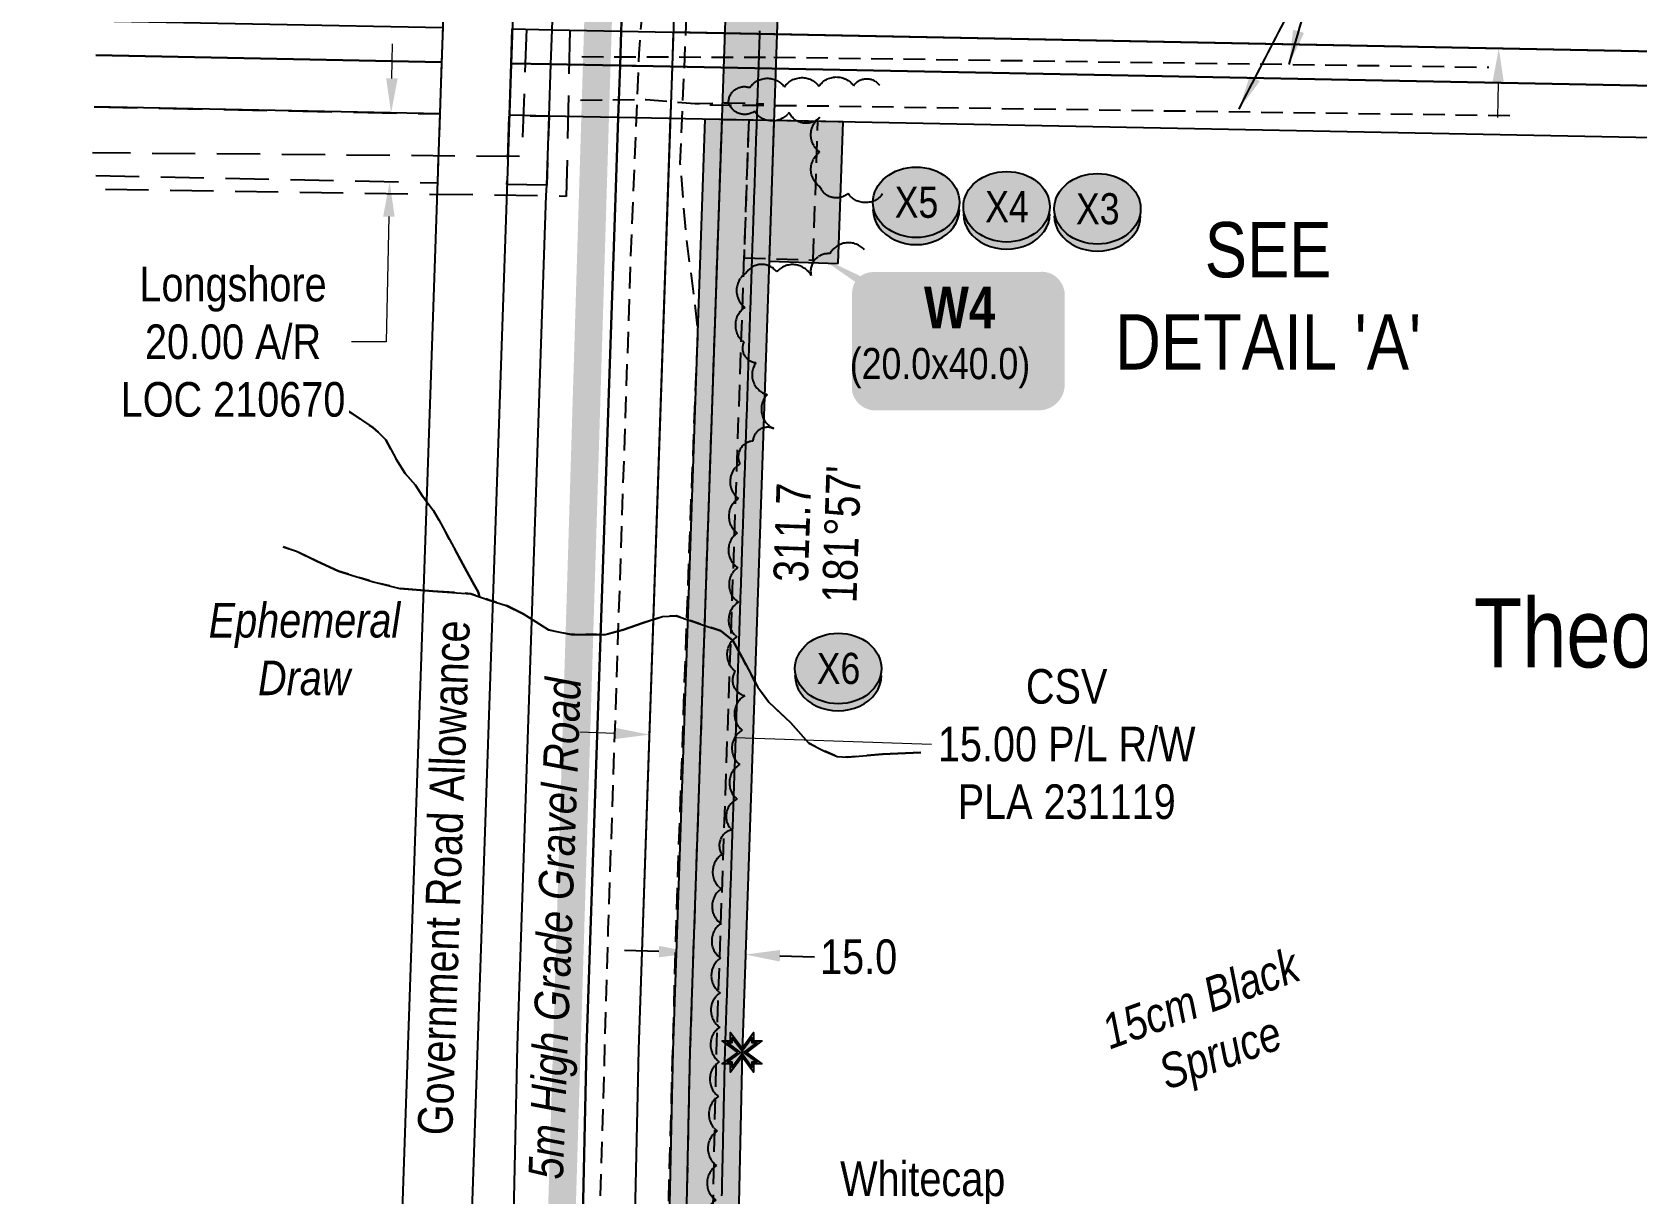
# Model space of a CAD drawing. Extents: x 347027 to 353466, y 6157949 to 6165050.
# Drawn here: x 348869.1 to 349333.1, y 6163566.6 to 6163902.6 of the extents above; entities that cross this region are included whole.
import ezdxf
from ezdxf.enums import TextEntityAlignment as Align

# ---------------------------------------------------------------- set-up
doc = ezdxf.new("R2010")
doc.units = 0
doc.header["$LTSCALE"] = 5
doc.header["$PDSIZE"] = 20
for name, pattern in [('0', [1, 1, 0]), ('foc-ACCESSROAD', [3.75, 2.5, -1.25]), ('foc-FLOWLINE', [3.75, 2.5, -1.25]), ('foc-TOPO-ephemeral', [6.25, 3.125, -0.625, 0.625, -0.625, 0.625, -0.625]), ('HIDDEN2', [1.875, 1.25, -0.625]), ('UG_PIPE', [1.875, 1.25, -0.625])]:
    doc.linetypes.add(name, pattern=pattern)
doc.layers.get('Defpoints').update_dxf_attribs({"color": 9})
for name, color, linetype in [('AS-PIPE-UG', 44, 'UG_PIPE'), ('AS-PIPE-UG-T', 44, 'Continuous'), ('AS-ROADS', 254, 'Continuous'), ('C-RW', 13, 'Continuous'), ('C-SYMBOL', 7, 'Continuous'), ('DETAIL-T', 7, 'Continuous'), ('F-AR', 190, 'foc-ACCESSROAD'), ('F-EZE', 190, 'foc-FLOWLINE'), ('F-RW', 190, 'Continuous'), ('L-BD', 7, 'Continuous'), ('L-MON', 1, 'Continuous'), ('L-ROAD-T', 7, 'Continuous'), ('L-SEC', 7, 'Continuous'), ('P-CROSSINGS', 250, 'Continuous'), ('P-PROPOSED', 10, 'Continuous'), ('P-PROPOSED-H', 21, 'Continuous'), ('P-TEMP-BLOCKS', 250, 'Continuous'), ('P-TEMP-H', 41, 'Continuous'), ('P-TEMP_WORKSPACE', 46, 'Continuous'), ('P-TXT', 4, 'Continuous'), ('P-WORKAREA', 113, 'Continuous'), ('P-WORKAREA-H', 111, 'Continuous'), ('T-BUSH', 110, '0'), ('T-BUSH-T', 110, 'Continuous'), ('T-DRAW', 143, 'foc-TOPO-ephemeral'), ('T-EXISTING TFA', 220, 'HIDDEN2'), ('T-WATER-T', 170, 'Continuous')]:
    doc.layers.add(name, color=color, linetype=linetype)
for name, color, linetype, lineweight in [('C-RW-T', 13, 'Continuous', 9), ('F-RW-T', 190, 'Continuous', 9), ('T-TEXT', 48, 'Continuous', 18)]:
    doc.layers.add(name, color=color, linetype=linetype, lineweight=lineweight)
doc.styles.add('100L', font='ARIALN.TTF', dxfattribs={"height": 11})
doc.styles.add('175L', font='ARIALN.TTF', dxfattribs={"height": 20})
doc.styles.add('80', font='ARIALN.TTF', dxfattribs={"height": 10})
doc.styles.add('80CG', font='ARIALN.TTF', dxfattribs={"height": 10})
doc.styles.add('80L', font='ARIALN.TTF', dxfattribs={"height": 10})
doc.styles.add('BOLD', font='ARIALNB.TTF')
doc.styles.add('Crossing', font='ARIALN.TTF', dxfattribs={"height": 10})
doc.styles.add('foc-LtypeFont', font='ARIALN.TTF', dxfattribs={"height": 7.35})
doc.linetypes.add('foc-TOPO-flowdirection-NOLINE', pattern='A,0,[">",foc-LtypeFont,S=0.3,R=0,X=0,Y=-0.945],-20,[">",foc-LtypeFont,S=0.3,R=0,X=0,Y=-0.945],0', length=20)
doc.dimstyles.new('Compass 5 000', dxfattribs={"dimscale": 5, "dimtxt": 9, "dimasz": 2, "dimexe": 0.2, "dimexo": 0.0625, "dimgap": 0.5, "dimtad": 0, "dimtih": 1, "dimtoh": 1, "dimzin": 0, "dimdsep": 46, "dimtxsty": '80CG', "dimcen": 0.1, "dimse1": 1, "dimse2": 1, "dimclrd": 256, "dimclrt": 256, "dimaunit": 1, "dimadec": 4, "dimazin": 0, "dimtfac": 0.06, "dimtofl": 0, "dimtmove": 0, "dimatfit": 1, "dimfxl": 0.2, "dimtolj": 1, "dimtzin": 0, "dimlwd": -1, "dimarcsym": 0})

# ---------------------------------------------------------------- blocks, each defined once
blk = doc.blocks.new('*D128')
at = {"layer": 'C-RW-T', "transparency": 16777216}
for p, q in [((349037.5, 6163699.78), (349027.5, 6163700.12)), ((349072.47, 6163698.58), (349129.12, 6163696.64))]:
    blk.add_line(p, q, dxfattribs=at)
for points in [[(349037.55, 6163701.44), (349037.44, 6163698.11), (349047.49, 6163699.43)], [(349072.53, 6163700.25), (349072.41, 6163696.92), (349062.48, 6163698.92)]]:
    blk.add_solid(points, dxfattribs=at)
at = {"layer": 'Defpoints', "color": 0, "transparency": 16777216}
for p in [(349062.48, 6163698.92), (349046.88, 6163681.61), (349061.87, 6163681.1)]:
    blk.add_point(p, dxfattribs=at)
at = {"layer": 'C-RW-T', "transparency": 16777216, "insert": (349168.21, 6163696.64), "char_height": 10, "attachment_point": 5, "style": '80CG'}
blk.add_mtext('\\A1;CSV\\P15.00 P/L R/W\\PPLA 231119', dxfattribs=at)
blk = doc.blocks.new('*D104')
at = {"layer": 'Defpoints', "color": 0, "transparency": 16777216}
for p in [(348978.16, 6163879.1), (348972.47, 6163859.23), (348977.73, 6163859.11)]:
    blk.add_point(p, dxfattribs=at)
at = {"layer": 'F-RW-T', "transparency": 16777216}
for p, q in [((348973.12, 6163889.21), (348973.33, 6163899.21)), ((348972.26, 6163849.23), (348971.48, 6163812.98)), ((348971.48, 6163812.98), (348961.48, 6163812.98))]:
    blk.add_line(p, q, dxfattribs=at)
for points in [[(348971.45, 6163889.25), (348974.78, 6163889.18), (348972.9, 6163879.22)], [(348970.59, 6163849.26), (348973.92, 6163849.19), (348972.47, 6163859.23)]]:
    blk.add_solid(points, dxfattribs=at)
at = {"layer": 'F-RW-T', "transparency": 16777216, "insert": (348927.19, 6163812.98), "char_height": 10, "attachment_point": 5, "style": '80CG', "bg_fill": 3, "box_fill_scale": 1.1, "bg_fill_color": 256, "bg_fill_true_color": 13158600, "bg_fill_transparency": 0}
blk.add_mtext('\\A1;Longshore\\P20.00 A/R\\PLOC 210670', dxfattribs=at)
blk = doc.blocks.new('*D106')
at = {"layer": 'Defpoints', "color": 0, "transparency": 16777216}
for p in [(349008.8, 6163581.94), (349028.79, 6163581.5), (349028.22, 6163555.65)]:
    blk.add_point(p, dxfattribs=at)
at = {"layer": 'F-RW-T', "transparency": 16777216}
for p, q in [((348998.24, 6163556.31), (348988.24, 6163556.53)), ((349038.22, 6163555.44), (349092.25, 6163554.25))]:
    blk.add_line(p, q, dxfattribs=at)
for points in [[(348998.27, 6163557.98), (348998.2, 6163554.64), (349008.23, 6163556.09)], [(349038.26, 6163557.1), (349038.19, 6163553.77), (349028.22, 6163555.65)]]:
    blk.add_solid(points, dxfattribs=at)
at = {"layer": 'F-RW-T', "transparency": 16777216, "insert": (349126.59, 6163554.25), "char_height": 10, "attachment_point": 5, "style": '80CG'}
blk.add_mtext('\\A1;Whitecap\\P20.00 A/R\\PLOC 810425', dxfattribs=at)
blk = doc.blocks.new('*D108')
at = {"layer": 'Defpoints', "color": 0, "transparency": 16777216}
for p in [(349293.45, 6163912.89), (349316.6, 6163912.44), (349316.3, 6163897.44)]:
    blk.add_point(p, dxfattribs=at)
at = {"layer": 'F-RW-T', "transparency": 16777216}
for p, q in [((349293.64, 6163922.89), (349294.25, 6163953.68)), ((349294.25, 6163953.68), (349304.25, 6163953.68)), ((349292.96, 6163887.9), (349292.76, 6163877.9))]:
    blk.add_line(p, q, dxfattribs=at)
for points in [[(349291.98, 6163922.92), (349295.31, 6163922.86), (349293.45, 6163912.89)], [(349291.29, 6163887.93), (349294.62, 6163887.87), (349293.15, 6163897.9)]]:
    blk.add_solid(points, dxfattribs=at)
at = {"layer": 'F-RW-T', "transparency": 16777216, "insert": (349343.34, 6163953.68), "char_height": 10, "attachment_point": 5, "style": '80CG'}
blk.add_mtext('\\A1;Insignia\\P15.00 P/L R/W\\PPLA 210609', dxfattribs=at)
blk = doc.blocks.new('TEMP')
h = blk.add_hatch(color=255)
h.dxf.hatch_style = 1
h.paths.add_polyline_path([(-1.152, -0.666), (-0.666, -0.666), (-0.666, -1.152), (0, -0.251), (0.666, -1.152), (0.666, -0.666), (1.152, -0.666), (0.251, 0), (1.152, 0.666), (0.666, 0.666), (0.666, 1.152), (0, 0.251), (-0.666, 1.152), (-0.666, 0.666), (-1.152, 0.666), (-0.251, 0)])
h = blk.add_hatch(color=1)
h.dxf.hatch_style = 1
h.paths.add_polyline_path([(-0.061, 0), (0.566, -0.849), (0.566, -0.357), (0, 0.061), (-0.849, -0.566), (-0.357, -0.566), (0.061, 0), (-0.566, 0.849), (-0.566, 0.357), (0, -0.061), (0.849, 0.566), (0.357, 0.566)])
at = {"color": 1}
for p, q in [((-0.083, 0), (0.083, 0)), ((0, 0.083), (0, -0.083))]:
    blk.add_line(p, q, dxfattribs=at)
at = {"color": 255, "flags": 128}
blk.add_lwpolyline([(-0.251, 0), (-1.152, 0.666), (-0.666, 0.666), (-0.666, 1.152), (0, 0.251), (0.666, 1.152), (0.666, 0.666), (1.152, 0.666), (0.251, 0), (1.152, -0.666), (0.666, -0.666), (0.666, -1.152), (0, -0.251), (-0.666, -1.152), (-0.666, -0.666), (-1.152, -0.666)], close=True, dxfattribs=at)
at = {"color": 1, "flags": 128}
blk.add_lwpolyline([(-0.083, 0), (-0.849, 0.566), (-0.566, 0.566), (-0.566, 0.849), (0, 0.083), (0.566, 0.849), (0.566, 0.566), (0.849, 0.566), (0.083, 0), (0.849, -0.566), (0.566, -0.566), (0.566, -0.849), (0, -0.083), (-0.566, -0.849), (-0.566, -0.566), (-0.849, -0.566)], close=True, dxfattribs=at)
blk = doc.blocks.new('xing2')
h = blk.add_hatch(color=50)
h.dxf.hatch_style = 1
edge = h.paths.add_edge_path()
edge.add_ellipse((0, 0), major_axis=(-12.5, 0), ratio=0.816297, start_angle=0, end_angle=360)
h = blk.add_hatch(color=250)
h.dxf.hatch_style = 1
edge = h.paths.add_edge_path()
edge.add_ellipse((0, -2.05), major_axis=(-12.5, 0), ratio=0.816297, start_angle=0, end_angle=180)
edge.add_line((12.5, -2.05), (12.5, 0))
edge.add_ellipse((0, 0), major_axis=(-12.5, 0), ratio=0.816297, start_angle=0, end_angle=180, ccw=False)
edge.add_line((-12.5, 0), (-12.5, -2.05))
at = {"color": 250}
blk.add_ellipse((0, 0), major_axis=(-12.5, 0), ratio=0.816297, dxfattribs=at)
blk.add_ellipse((0, -2.05), major_axis=(-12.5, 0), ratio=0.816297, start_param=0, end_param=3.141593, dxfattribs=at)
at = {"color": 250, "style": 'Crossing'}
blk.add_attdef('CROSSING', text='', height=9, dxfattribs=at).set_placement((0.09, 0.02), align=Align.MIDDLE_CENTER)
at = {"color": 250, "style": 'Crossing', "flags": 1}
for tag, p in [('OWNER', (0.09, -12.49)), ('DESCRIPTION', (0.09, -25.77)), ('LOCATION', (0.09, -39.3)), ('DWG_REF', (0.09, -52.84))]:
    blk.add_attdef(tag, text='', height=9, dxfattribs=at).set_placement(p, align=Align.MIDDLE_CENTER)
blk = doc.blocks.new('*U185')
h = blk.add_hatch(color=191)
edge = h.paths.add_edge_path()
edge.add_line((-24, -20), (24, -20))
edge.add_arc((24, -14), 6, 270, 360)
edge.add_line((30, -14), (30, 12.5))
edge.add_arc((24, 12.5), 6, 0, 90)
edge.add_line((24, 18.5), (-24, 18.5))
edge.add_arc((-24, 12.5), 6, 90, 180)
edge.add_line((-30, 12.5), (-30, -14))
edge.add_arc((-24, -14), 6, 180, 270)
at = {"flags": 128}
blk.add_lwpolyline([(-40.03, 23.26, 0, 7.5, 0), (0, 0, 0, 0, 0)], format="xyseb", dxfattribs=at)
at = {"color": 250, "flags": 128}
blk.add_lwpolyline([(-24, -20, 3, 3, 0), (24, -20, 3, 3, 0.414214), (30, -14, 3, 3, 0), (30, 12.5, 3, 0, 0.414214), (24, 18.5, 0, 0, 0), (-24, 18.5, 0, 0, 0.414214), (-30, 12.5, 0, 0, 0), (-30, -14, 0, 3, 0.414214)], format="xyseb", close=True, dxfattribs=at)
at = {"color": 250}
for tag, p, height, style in [('TEMP_AREA_W1_001', (-9.21, 2.24), 12, 'BOLD'), ('ENTER_TEXT_001', (-30.66, -12.47), 9, '80')]:
    blk.add_attdef(tag, p, '', height=height, dxfattribs=dict(at, style=style))
blk = doc.blocks.new('*D243')
at = {"layer": 'Defpoints', "color": 0, "transparency": 16777216}
for p in [(349060.39, 6163637.76), (349075.37, 6163637.25), (349075.32, 6163635.82)]:
    blk.add_point(p, dxfattribs=at)
at = {"layer": 'P-TXT', "transparency": 16777216}
for p, q in [((349050.34, 6163636.68), (349040.35, 6163637.02)), ((349085.32, 6163635.48), (349095.31, 6163635.14))]:
    blk.add_line(p, q, dxfattribs=at)
for points in [[(349050.4, 6163638.34), (349050.29, 6163635.01), (349060.34, 6163636.34)], [(349085.37, 6163637.15), (349085.26, 6163633.82), (349075.32, 6163635.82)]]:
    blk.add_solid(points, dxfattribs=at)
at = {"layer": 'P-TXT', "transparency": 16777216, "insert": (349108.06, 6163635.14), "char_height": 10, "attachment_point": 5, "style": '80CG'}
blk.add_mtext('\\A1;15.0', dxfattribs=at)

msp = doc.modelspace()

# ---------------------------------------------------------------- hatches: boundary and pattern name
at = {"layer": 'P-PROPOSED-H'}
h = msp.add_hatch(color=256, dxfattribs=at)
h.dxf.hatch_style = 1
h.paths.add_polyline_path([(349071.588, 6164537.694), (349086.575, 6164537.171), (349067.314, 6163985.307), (349085.005, 6163919), (349074.357, 6163607.538), (349069.582, 6163389.634), (349063.657, 6163274.078), (349041.711, 6163211.971), (349031.091, 6162819.545), (349019.053, 6162769.819), (349000.85, 6162239.091), (348984.963, 6162181.488), (349042.785, 6162018.632), (349032.946, 6161574.903), (349373.228, 6160914.377), (349533.941, 6160881.02), (349622.67, 6160762.612), (349747.609, 6160761.905), (349747.777, 6160766.903), (350146.773, 6160764.643), (350196.848, 6160654.939), (350246.79, 6160654.571), (350406.69, 6160304.187), (350602.109, 6159876.003), (350612.691, 6159864.849), (350870.169, 6159300.714), (351063.137, 6158877.92), (351095.812, 6158809.66), (351136.641, 6158724.366), (351202.148, 6158592.506), (351209.757, 6158577.19), (351214.263, 6158567.999), (351285.68, 6158421.816), (351300.183, 6158379.243), (351284.161, 6158379.77), (351271.791, 6158416.084), (351212.911, 6158501.531), (351199.18, 6158531.605), (351197.229, 6158568.702), (351081.021, 6158802.618), (350856.526, 6159294.487), (350600.089, 6159856.344), (350589.506, 6159867.498), (350393.255, 6160298.066), (350237.261, 6160639.645), (350187.153, 6160640.014), (350137.389, 6160749.7), (349762.275, 6160751.824), (349762.107, 6160746.826), (349615.136, 6160747.659), (349525.341, 6160867.49), (349363.174, 6160901.148), (349017.87, 6161571.424), (349027.731, 6162016.21), (348969.25, 6162180.921), (348985.923, 6162241.373), (349004.119, 6162771.861), (349016.143, 6162821.534), (349026.784, 6163214.739), (349048.792, 6163277.021), (349054.595, 6163390.182), (349059.366, 6163607.958), (349069.942, 6163917.287), (349052.25, 6163983.598), (349071.588, 6164537.694), (349086.575, 6164537.171)])
at = {"layer": 'P-TEMP-H'}
h = msp.add_hatch(color=256, dxfattribs=at)
h.dxf.hatch_style = 1
h.paths.add_polyline_path([(349102.162, 6163835.646), (349103.56, 6163876.629), (349083.57, 6163877.022), (349082.179, 6163836.329)])
at = {"layer": 'P-WORKAREA-H'}
h = msp.add_hatch(color=256, dxfattribs=at)
h.dxf.hatch_style = 1
h.paths.add_polyline_path([(349010.381, 6162824.254), (349015.067, 6162817.09), (349016.143, 6162821.534), (349026.784, 6163214.739), (349048.792, 6163277.021), (349054.595, 6163390.182), (349059.366, 6163607.958), (349068.575, 6163877.317), (349063.577, 6163877.415), (349054.369, 6163608.098), (349049.599, 6163390.365), (349043.837, 6163278.002), (349021.808, 6163215.661)])

# ---------------------------------------------------------------- linework, layer by layer
at = {"layer": 'AS-PIPE-UG', "flags": 128}
for points in [[(350606.233, 6159822.139), (350581.856, 6159876.103), (350566.294, 6159911.063), (350525.485, 6160000.319), (350489.242, 6160081.675), (350451.621, 6160162.819), (350393.162, 6160290.907), (350342.291, 6160403.923), (350307.912, 6160478.514), (350271.854, 6160556.687), (350225.734, 6160657.228), (350183.694, 6160750.235), (350178.989, 6160760.653), (350176.652, 6160765.131), (350174.165, 6160767.084), (350169.149, 6160767.253), (350159.026, 6160766.921), (350131.252, 6160766.156), (350038.434, 6160766.884), (349962.199, 6160767.153), (349911.572, 6160767.319), (349821.111, 6160768.301), (349768.205, 6160768.17), (349704.173, 6160766.324), (349645.277, 6160766.557), (349615.536, 6160766.894), (349602.678, 6160766.995), (349595.354, 6160767.123), (349591.057, 6160767.235), (349585.535, 6160768.048), (349582.122, 6160772.777), (349574.905, 6160783.175), (349560.098, 6160802.908), (349541.923, 6160826.232), (349527.078, 6160845.883), (349522.007, 6160852.699), (349517.984, 6160857.478), (349509.628, 6160859.383), (349501.753, 6160861.328), (349458.035, 6160870.269), (349397.689, 6160882.358), (349372.382, 6160887.911), (349363.03, 6160889.734), (349359.052, 6160890.461), (349355.841, 6160893.738), (349350.972, 6160902.952), (349326.169, 6160951.045), (349297.167, 6161008.625), (349263.323, 6161077.612), (349237.273, 6161132.678), (349206.647, 6161191.52), (349124.944, 6161351.368), (349033.772, 6161527.891), (349019.97, 6161555.459), (349012.16, 6161570.787), (349010.934, 6161579.501), (349012.873, 6161640.399), (349016.169, 6161754.347), (349018.203, 6161852.355), (349019.66, 6161927.098), (349021.134, 6162005.991), (349020.773, 6162015.835), (349016.857, 6162029.396), (348976.215, 6162143.455), (348970.748, 6162158.469), (348968.334, 6162166.274), (348964.911, 6162175.797), (348964.201, 6162182.671), (348966.936, 6162196.511), (348979.042, 6162236.427), (348979.873, 6162248.389), (348980.402, 6162266.585), (348981.091, 6162296.204), (348982.412, 6162332.921), (348996.658, 6162748.658), (348994.563, 6162773.577), (348996.214, 6162780.969), (348998.701, 6162789.867), (349000.157, 6162796.317), (349009.301, 6162832.048), (349010.858, 6162838.707), (349012.97, 6162849.73), (349016.052, 6162901.998), (349018.784, 6163063.771), (349022.035, 6163145.951), (349025.679, 6163219.387), (349026.925, 6163230.185), (349029.068, 6163235.561), (349033.709, 6163247.646), (349038.683, 6163261.26), (349043.091, 6163274.224), (349044.189, 6163284.381), (349045.101, 6163310.608), (349048.614, 6163392.995), (349052.321, 6163534.578), (349055.417, 6163647.465), (349059.034, 6163750.988), (349061.617, 6163816.331), (349060.481, 6163826.642), (349058.231, 6163843.244), (349056.507, 6163864.63), (349059.206, 6163928.427), (349055.245, 6163953.174), (349047.717, 6163973.031), (349047.366, 6163984.451), (349047.801, 6164003.503), (349048.981, 6164029.197), (349049.861, 6164060.916), (349053.619, 6164118.51), (349056.581, 6164219.829), (349059.451, 6164307.086), (349063.279, 6164397.644), (349064.376, 6164460.371), (349063.394, 6164486.11)], [(349083.487, 6163909.335), (349053.022, 6163910.203), (349048.08, 6163910.265), (349046.098, 6163909.401), (349045.512, 6163907.994), (349045.084, 6163904.277), (349044.534, 6163896.411), (349042.137, 6163837.931), (349035.592, 6163643.129), (349025.946, 6163310.601), (349026.191, 6163291.137), (349026.029, 6163287.754), (349025.941, 6163286.474), (349021.45, 6163286.791), (348869.094, 6163291.547)], [(349028.051, 6163895.518), (349037.177, 6163895.463), (349070.64, 6163895.364), (349083.577, 6163895.348)], [(349083.577, 6163895.348), (349290.249, 6163892.451)], [(349027.634, 6163882.885), (349046.493, 6163883.149), (349065.331, 6163881.515), (349090.153, 6163881.355), (349296.825, 6163878.458)], [(349059.669, 6163881.967), (349070.093, 6163882.15), (349080.672, 6163881.878)]]:
    msp.add_lwpolyline(points, dxfattribs=at)
at = {"layer": 'AS-ROADS', "const_width": 7.998, "flags": 128}
msp.add_lwpolyline([(349013.377, 6164581.778), (349009.586, 6164537.537), (349008.951, 6164509.902), (349010.53, 6164486.983), (349011.878, 6164475.372), (349013.561, 6164460.078), (349016.457, 6164442.312), (349020.38, 6164424.222), (349035.41, 6164379.33), (349038.193, 6164371.006), (349043.684, 6164348.59), (349045.973, 6164328.386), (349046.188, 6164308.731), (349038.09, 6164077.297), (349032.317, 6163892.31), (349013.884, 6163286.376)], dxfattribs=at)
at = {"layer": 'C-RW', "flags": 128}
msp.add_lwpolyline([(348985.923, 6162241.373), (349004.119, 6162771.861), (349016.143, 6162821.534), (349026.784, 6163214.739), (349048.792, 6163277.021), (349054.595, 6163390.182), (349059.366, 6163607.958), (349069.942, 6163917.287), (349052.25, 6163983.598), (349071.588, 6164537.694), (349061.58, 6164537.573), (349041.608, 6163965.311), (349054.888, 6163915.535), (349044.376, 6163608.379), (349039.61, 6163390.784), (349033.927, 6163279.964), (349017.272, 6163232.832), (349006.825, 6162846.78), (348989.183, 6162773.904), (348970.996, 6162243.655)], dxfattribs=at)
at = {"layer": 'F-AR', "linetype": 'ByBlock', "flags": 128}
msp.add_lwpolyline([(349004.68, 6163393.467), (349009.399, 6163609.408), (349017.76, 6163855.348), (349017.864, 6163858.32), (349018.562, 6163878.309), (349019.085, 6163893.29), (349019.434, 6163903.28), (349026.691, 6164111.01), (349033.071, 6164293.661), (349032.763, 6164343.972), (349026.039, 6164373.186), (349024.198, 6164377.679), (349026.128, 6164433.91), (349030.432, 6164415.209), (349045.159, 6164379.258), (349052.744, 6164346.303), (349053.067, 6164293.372), (349046.674, 6164110.345), (349039.427, 6163902.886), (349039.078, 6163892.896), (349038.555, 6163877.908), (349037.743, 6163854.658), (349029.387, 6163608.85), (349024.663, 6163392.706)], dxfattribs=at)
at = {"layer": 'F-AR', "flags": 128}
msp.add_lwpolyline([(348887, 6163880.957), (348986.962, 6163878.924), (348986.276, 6163858.928), (348886.318, 6163861.082)], dxfattribs=at)
msp.add_lwpolyline([(349017.864, 6163858.32), (349006.386, 6163858.542), (349007.072, 6163878.529), (349018.562, 6163878.309), (349017.864, 6163858.32)], close=True, dxfattribs=at)
at = {"layer": 'F-EZE', "flags": 128}
for points in [[(349026.857, 6164015.515), (349023.545, 6163855.087), (348886.183, 6163857.133)], [(349016.363, 6164015.883), (349010.621, 6163866.581), (348886.544, 6163867.685)]]:
    msp.add_lwpolyline(points, dxfattribs=at)
at = {"layer": 'F-RW'}
msp.add_lwpolyline([(349019.085, 6163893.29), (349007.586, 6163893.517), (349007.929, 6163903.506), (349019.434, 6163903.28), (349039.427, 6163902.886), (349490.245, 6163894.026), (349731.169, 6163889.2), (349740.552, 6163898.977), (349738, 6163941.549), (349736.709, 6163963.364), (349694.148, 6164019.639), (349702.131, 6164025.677), (349706.113, 6164028.689), (349751.411, 6163968.793), (349752.265, 6163954.546), (349755.914, 6163893.329), (349741.86, 6163878.684), (349490.041, 6163884.024), (349043.764, 6163892.803), (349042.532, 6163892.828), (349039.078, 6163892.896), (349023.761, 6163893.198), (349019.085, 6163893.29)], close=True, dxfattribs=at)
for points in [[(349024.663, 6163392.706), (349029.387, 6163608.85), (349037.769, 6163854.658), (349038.566, 6163877.908), (349039.083, 6163892.896), (349039.432, 6163902.886), (349039.951, 6163917.871), (349054.947, 6163917.581), (349490.548, 6163909.019)], [(348887.855, 6163905.892), (348987.819, 6163903.903), (348987.476, 6163893.912), (348887.513, 6163895.922)], [(349490.245, 6163894.026), (349054.443, 6163902.591), (349054.106, 6163892.599), (349053.651, 6163879.088), (349053.601, 6163877.611), (349044.376, 6163608.379), (349039.61, 6163390.784)], [(348887.513, 6163895.922), (348987.476, 6163893.912), (348986.962, 6163878.924), (348887, 6163880.962)], [(349911.962, 6163860.365), (349811.972, 6163862.417), (349489.732, 6163869.031), (349043.282, 6163877.815), (349038.555, 6163877.908), (349023.279, 6163878.209), (349018.562, 6163878.302), (349007.072, 6163878.529), (349007.586, 6163893.517), (349019.085, 6163893.29), (349023.761, 6163893.198), (349039.078, 6163892.896), (349042.532, 6163892.828), (349043.764, 6163892.803), (349490.041, 6163884.024), (349741.86, 6163878.684), (349742.395, 6163878.673), (349756.826, 6163878.367), (349812.476, 6163877.187), (349912.463, 6163875.067)]]:
    msp.add_lwpolyline(points, dxfattribs=at)
at = {"layer": 'L-SEC'}
for p, q in [((348994.961, 6164112.066), (348967.368, 6163307.792)), ((349015.061, 6164111.376), (348987.468, 6163307.102))]:
    msp.add_line(p, q, dxfattribs=at)
at = {"layer": 'P-PROPOSED', "flags": 128}
msp.add_lwpolyline([(348985.923, 6162241.373), (349004.119, 6162771.861), (349016.143, 6162821.534), (349026.784, 6163214.739), (349048.792, 6163277.021), (349054.595, 6163390.182), (349059.366, 6163607.958), (349069.942, 6163917.287), (349052.25, 6163983.598), (349071.588, 6164537.694), (349086.575, 6164537.171), (349071.588, 6164537.694), (349086.575, 6164537.171), (349067.314, 6163985.307), (349085.005, 6163919), (349074.357, 6163607.538), (349069.582, 6163389.634), (349063.657, 6163274.078), (349041.711, 6163211.971), (349031.091, 6162819.545), (349019.053, 6162769.819), (349000.85, 6162239.091)], dxfattribs=at)
at = {"layer": 'P-PROPOSED'}
msp.add_polyline3d([(349079.436, 6163902.941, 909.152), (349079.402, 6163901.944, 909.132), (349079.368, 6163900.947, 909.05), (349079.334, 6163899.95, 908.98), (349079.299, 6163898.953, 908.915), (349079.265, 6163897.956, 908.841), (349079.231, 6163896.959, 908.815), (349079.197, 6163895.962, 908.782), (349079.163, 6163894.965, 908.721), (349079.129, 6163893.968, 908.698), (349079.095, 6163892.971, 908.654), (349079.061, 6163891.974, 908.601), (349079.027, 6163890.977, 908.579), (349078.993, 6163889.98, 908.583), (349078.959, 6163888.982, 908.551), (349078.925, 6163887.985, 908.5), (349078.891, 6163886.988, 908.459), (349078.857, 6163885.991, 908.476), (349078.823, 6163884.994, 908.544), (349078.789, 6163883.997, 908.586), (349078.755, 6163883, 908.571), (349078.721, 6163882.003, 908.503), (349078.687, 6163881.006, 908.445), (349078.653, 6163880.009, 908.451), (349078.619, 6163879.012, 908.438), (349078.585, 6163878.015, 908.414), (349078.551, 6163877.018, 908.353), (349078.517, 6163876.021, 908.265), (349078.483, 6163875.024, 908.254), (349078.449, 6163874.027, 908.313), (349078.414, 6163873.03, 908.378), (349078.38, 6163872.033, 908.416), (349078.346, 6163871.036, 908.411), (349078.312, 6163870.039, 908.371), (349078.278, 6163869.042, 908.347), (349078.244, 6163868.045, 908.419), (349078.21, 6163867.048, 908.47), (349078.176, 6163866.051, 908.487), (349078.142, 6163865.054, 908.498), (349078.108, 6163864.057, 908.517), (349078.074, 6163863.059, 908.482), (349078.04, 6163862.062, 908.485), (349078.006, 6163861.065, 908.493), (349077.972, 6163860.068, 908.483), (349077.938, 6163859.071, 908.498), (349077.904, 6163858.074, 908.52), (349077.87, 6163857.077, 908.566), (349077.836, 6163856.08, 908.634), (349077.802, 6163855.083, 908.67), (349077.768, 6163854.086, 908.693), (349077.734, 6163853.089, 908.731), (349077.7, 6163852.092, 908.765), (349077.666, 6163851.095, 908.745), (349077.632, 6163850.098, 908.747), (349077.598, 6163849.101, 908.804), (349077.564, 6163848.104, 908.844), (349077.529, 6163847.107, 908.828), (349077.495, 6163846.11, 908.796), (349077.461, 6163845.113, 908.793), (349077.427, 6163844.116, 908.79), (349077.393, 6163843.119, 908.748), (349077.359, 6163842.122, 908.696), (349077.325, 6163841.125, 908.668), (349077.291, 6163840.128, 908.694), (349077.257, 6163839.131, 908.742), (349077.223, 6163838.134, 908.709), (349077.189, 6163837.136, 908.652), (349077.155, 6163836.139, 908.572), (349077.121, 6163835.142, 908.515), (349077.087, 6163834.145, 908.52), (349077.053, 6163833.148, 908.442), (349077.019, 6163832.151, 908.339), (349076.985, 6163831.154, 908.274), (349076.951, 6163830.157, 908.238), (349076.917, 6163829.16, 908.246), (349076.883, 6163828.163, 908.218), (349076.849, 6163827.166, 908.155), (349076.815, 6163826.169, 908.125), (349076.781, 6163825.172, 908.145), (349076.747, 6163824.175, 908.119), (349076.713, 6163823.178, 908.083), (349076.679, 6163822.181, 907.982), (349076.644, 6163821.184, 907.89), (349076.61, 6163820.187, 907.879), (349076.576, 6163819.19, 907.852), (349076.542, 6163818.193, 907.812), (349076.508, 6163817.196, 907.769), (349076.474, 6163816.199, 907.754), (349076.44, 6163815.202, 907.748), (349076.406, 6163814.205, 907.675), (349076.372, 6163813.208, 907.578), (349076.338, 6163812.211, 907.526), (349076.304, 6163811.213, 907.486), (349076.27, 6163810.216, 907.383), (349076.236, 6163809.219, 907.294), (349076.202, 6163808.222, 907.24), (349076.168, 6163807.225, 907.206), (349076.134, 6163806.228, 907.164), (349076.1, 6163805.231, 907.085), (349076.066, 6163804.234, 907.003), (349076.032, 6163803.237, 906.916), (349075.998, 6163802.24, 906.825), (349075.964, 6163801.243, 906.79), (349075.93, 6163800.246, 906.705), (349075.896, 6163799.249, 906.684), (349075.862, 6163798.252, 906.649), (349075.828, 6163797.255, 906.586), (349075.794, 6163796.258, 906.621), (349075.759, 6163795.261, 906.599), (349075.725, 6163794.264, 906.529), (349075.691, 6163793.267, 906.434), (349075.657, 6163792.27, 906.326), (349075.623, 6163791.273, 906.265), (349075.589, 6163790.276, 906.197), (349075.555, 6163789.279, 906.079), (349075.521, 6163788.282, 906.006), (349075.487, 6163787.285, 905.989), (349075.453, 6163786.288, 905.959), (349075.419, 6163785.29, 905.897), (349075.385, 6163784.293, 905.793), (349075.351, 6163783.296, 905.732), (349075.317, 6163782.299, 905.663), (349075.283, 6163781.302, 905.649), (349075.249, 6163780.305, 905.605), (349075.215, 6163779.308, 905.519), (349075.181, 6163778.311, 905.399), (349075.147, 6163777.314, 905.329), (349075.113, 6163776.317, 905.255), (349075.079, 6163775.32, 905.22), (349075.045, 6163774.323, 905.189), (349075.011, 6163773.326, 905.151), (349074.977, 6163772.329, 905.101), (349074.943, 6163771.332, 905.048), (349074.909, 6163770.335, 905.021), (349074.874, 6163769.338, 905.015), (349074.84, 6163768.341, 904.926), (349074.806, 6163767.344, 904.854), (349074.772, 6163766.347, 904.85), (349074.738, 6163765.35, 904.801), (349074.704, 6163764.353, 904.716), (349074.67, 6163763.356, 904.671), (349074.636, 6163762.359, 904.618), (349074.602, 6163761.362, 904.538), (349074.568, 6163760.365, 904.441), (349074.534, 6163759.367, 904.381), (349074.5, 6163758.37, 904.41), (349074.466, 6163757.373, 904.409), (349074.432, 6163756.376, 904.389), (349074.398, 6163755.379, 904.327), (349074.364, 6163754.382, 904.254), (349074.33, 6163753.385, 904.157), (349074.296, 6163752.388, 904.128), (349074.262, 6163751.391, 904.129), (349074.228, 6163750.394, 904.14), (349074.194, 6163749.397, 904.09), (349074.16, 6163748.4, 904.061), (349074.126, 6163747.403, 904.027), (349074.092, 6163746.406, 904.028), (349074.058, 6163745.409, 904.023), (349074.024, 6163744.412, 904.058), (349073.989, 6163743.415, 904.02), (349073.955, 6163742.418, 904.02), (349073.921, 6163741.421, 903.972), (349073.887, 6163740.424, 903.971), (349073.853, 6163739.427, 903.978), (349073.819, 6163738.43, 903.957), (349073.785, 6163737.433, 903.925), (349073.751, 6163736.436, 903.889), (349073.717, 6163735.439, 903.876), (349073.683, 6163734.442, 903.881), (349073.649, 6163733.444, 903.9), (349073.615, 6163732.447, 903.921), (349073.581, 6163731.45, 903.875), (349073.547, 6163730.453, 903.863), (349073.513, 6163729.456, 903.821), (349073.479, 6163728.459, 903.704), (349073.445, 6163727.462, 903.56), (349073.411, 6163726.465, 903.526), (349073.377, 6163725.468, 903.523), (349073.343, 6163724.471, 903.564), (349073.309, 6163723.474, 903.491), (349073.275, 6163722.477, 903.432), (349073.241, 6163721.48, 903.426), (349073.207, 6163720.483, 903.524), (349073.173, 6163719.486, 903.579), (349073.139, 6163718.489, 903.569), (349073.104, 6163717.492, 903.551), (349073.07, 6163716.495, 903.511), (349073.036, 6163715.498, 903.475), (349073.002, 6163714.501, 903.454), (349072.968, 6163713.504, 903.378), (349072.934, 6163712.507, 903.288), (349072.9, 6163711.51, 903.24), (349072.866, 6163710.513, 903.256), (349072.832, 6163709.516, 903.192), (349072.798, 6163708.519, 903.193), (349072.764, 6163707.521, 903.203), (349072.73, 6163706.524, 903.195), (349072.696, 6163705.527, 903.232), (349072.662, 6163704.53, 903.235), (349072.628, 6163703.533, 903.156), (349072.594, 6163702.536, 903.088), (349072.56, 6163701.539, 903.058), (349072.526, 6163700.542, 903.097), (349072.492, 6163699.545, 903.129), (349072.458, 6163698.548, 903.166), (349072.424, 6163697.551, 903.18), (349072.39, 6163696.554, 903.155), (349072.356, 6163695.557, 903.102), (349072.322, 6163694.56, 903.041), (349072.288, 6163693.563, 903.03), (349072.254, 6163692.566, 903.035), (349072.22, 6163691.569, 902.992), (349072.185, 6163690.572, 902.985), (349072.151, 6163689.575, 902.948), (349072.117, 6163688.578, 902.919), (349072.083, 6163687.581, 902.916), (349072.049, 6163686.584, 902.91), (349072.015, 6163685.587, 902.88), (349071.981, 6163684.59, 902.897), (349071.947, 6163683.593, 902.906), (349071.913, 6163682.596, 902.908), (349071.879, 6163681.598, 902.904), (349071.845, 6163680.601, 902.918), (349071.811, 6163679.604, 902.927), (349071.777, 6163678.607, 902.95), (349071.743, 6163677.61, 902.974), (349071.709, 6163676.613, 902.987), (349071.675, 6163675.616, 902.991), (349071.641, 6163674.619, 902.986), (349071.607, 6163673.622, 902.958), (349071.573, 6163672.625, 902.914), (349071.539, 6163671.628, 902.933), (349071.505, 6163670.631, 902.957), (349071.471, 6163669.634, 902.971), (349071.437, 6163668.637, 902.925), (349071.403, 6163667.64, 902.892), (349071.369, 6163666.643, 902.857), (349071.335, 6163665.646, 902.796), (349071.3, 6163664.649, 902.745), (349071.266, 6163663.652, 902.751), (349071.232, 6163662.655, 902.735), (349071.198, 6163661.658, 902.737), (349071.164, 6163660.661, 902.769), (349071.13, 6163659.664, 902.717), (349071.096, 6163658.667, 902.693), (349071.062, 6163657.67, 902.696), (349071.028, 6163656.673, 902.676), (349070.994, 6163655.675, 902.601), (349070.96, 6163654.678, 902.564), (349070.926, 6163653.681, 902.519), (349070.892, 6163652.684, 902.5), (349070.858, 6163651.687, 902.501), (349070.824, 6163650.69, 902.489), (349070.79, 6163649.693, 902.473), (349070.756, 6163648.696, 902.444), (349070.722, 6163647.699, 902.446), (349070.688, 6163646.702, 902.466), (349070.654, 6163645.705, 902.473), (349070.62, 6163644.708, 902.457), (349070.586, 6163643.711, 902.408), (349070.552, 6163642.714, 902.398), (349070.518, 6163641.717, 902.377), (349070.484, 6163640.72, 902.359), (349070.45, 6163639.723, 902.344), (349070.415, 6163638.726, 902.361), (349070.381, 6163637.729, 902.361), (349070.347, 6163636.732, 902.331), (349070.313, 6163635.735, 902.282), (349070.279, 6163634.738, 902.253), (349070.245, 6163633.741, 902.218), (349070.211, 6163632.744, 902.184), (349070.177, 6163631.747, 902.138), (349070.143, 6163630.75, 902.102), (349070.109, 6163629.752, 902.099), (349070.075, 6163628.755, 902.118), (349070.041, 6163627.758, 902.115), (349070.007, 6163626.761, 902.113), (349069.973, 6163625.764, 902.11), (349069.939, 6163624.767, 902.099), (349069.905, 6163623.77, 902.047), (349069.871, 6163622.773, 902.029), (349069.837, 6163621.776, 902.025), (349069.803, 6163620.779, 901.991), (349069.769, 6163619.782, 901.934), (349069.735, 6163618.785, 901.873), (349069.701, 6163617.788, 901.855), (349069.667, 6163616.791, 901.903), (349069.633, 6163615.794, 901.933), (349069.599, 6163614.797, 901.912), (349069.565, 6163613.8, 901.857), (349069.53, 6163612.803, 901.794), (349069.496, 6163611.806, 901.731), (349069.462, 6163610.809, 901.675), (349069.428, 6163609.812, 901.615), (349069.394, 6163608.815, 901.574), (349069.36, 6163607.818, 901.533), (349069.338, 6163606.822, 901.471), (349069.317, 6163605.827, 901.46), (349069.295, 6163604.831, 901.465), (349069.273, 6163603.836, 901.415), (349069.251, 6163602.84, 901.379), (349069.229, 6163601.845, 901.37), (349069.208, 6163600.85, 901.362), (349069.186, 6163599.854, 901.341), (349069.164, 6163598.859, 901.323), (349069.142, 6163597.863, 901.306), (349069.12, 6163596.868, 901.265), (349069.099, 6163595.872, 901.237), (349069.077, 6163594.877, 901.215), (349069.055, 6163593.881, 901.188), (349069.033, 6163592.886, 901.166), (349069.011, 6163591.891, 901.142), (349068.99, 6163590.895, 901.122), (349068.968, 6163589.9, 901.138), (349068.946, 6163588.904, 901.111), (349068.924, 6163587.909, 901.056), (349068.902, 6163586.913, 901.059), (349068.88, 6163585.918, 901.049), (349068.859, 6163584.923, 901.026), (349068.837, 6163583.927, 900.977), (349068.815, 6163582.932, 900.926), (349068.793, 6163581.936, 900.918), (349068.771, 6163580.941, 900.936), (349068.75, 6163579.945, 900.955), (349068.728, 6163578.95, 900.962), (349068.706, 6163577.954, 900.961), (349068.684, 6163576.959, 900.952), (349068.662, 6163575.964, 900.939), (349068.641, 6163574.968, 900.911), (349068.619, 6163573.973, 900.904), (349068.597, 6163572.977, 900.946), (349068.575, 6163571.982, 900.968), (349068.553, 6163570.986, 900.937), (349068.531, 6163569.991, 900.876), (349068.51, 6163568.996, 900.859), (349068.488, 6163568, 900.893), (349068.466, 6163567.005, 900.93), (349068.444, 6163566.009, 900.939)], dxfattribs=at)
at = {"layer": 'P-TEMP_WORKSPACE'}
msp.add_lwpolyline([(349102.162, 6163835.646), (349103.56, 6163876.629), (349083.57, 6163877.022), (349082.179, 6163836.329)], close=True, dxfattribs=at)
at = {"layer": 'P-WORKAREA', "flags": 128}
msp.add_lwpolyline([(349015.067, 6162817.09), (349016.143, 6162821.534), (349026.784, 6163214.739), (349048.792, 6163277.021), (349054.595, 6163390.182), (349059.366, 6163607.958), (349068.575, 6163877.317), (349063.577, 6163877.415), (349054.369, 6163608.098), (349049.599, 6163390.365), (349043.837, 6163278.002), (349021.808, 6163215.661), (349010.381, 6162824.254)], close=True, dxfattribs=at)
at = {"layer": 'T-BUSH', "flags": 128}
for points in [[(349114.995, 6163855.824, -0.5205671), (349104.996, 6163855.94, -0.5205671), (349096.859, 6163857.897, -0.5205671), (349096.859, 6163867.897, -0.5205671), (349096.859, 6163877.897, -0.5205671), (349087.956, 6163879.323, -0.5205671), (349077.963, 6163879.699, -0.5205671), (349070.448, 6163882.307, -0.5205671), (349076.593, 6163886.537, -0.5205671), (349086.591, 6163886.725, -0.5205671), (349096.59, 6163886.913, -0.5205671), (349106.588, 6163887.102, -0.5205671), (349114.063, 6163887.243, -0.5205671)], [(349109.702, 6163839.635, 0.5205671), (349099.766, 6163838.503, 0.5205671), (349094.333, 6163832.242, 0.5205671), (349084.383, 6163833.238, 0.5205671), (349075.541, 6163832.964, 0.5205671), (349075.195, 6163822.97, 0.5205671), (349074.848, 6163812.976, 0.5205671), (349078.359, 6163807.005, 0.5205671), (349081.65, 6163797.741, 0.5205671), (349083.55, 6163787.933, 0.5205671), (349077.466, 6163784.331, 0.5205671), (349073.686, 6163777.703, 0.5205671), (349073.31, 6163767.71, 0.5205671), (349072.934, 6163757.717, 0.5205671), (349073.089, 6163747.728, 0.5205671), (349073.299, 6163737.741, 0.5205671), (349072.832, 6163727.752, 0.5205671), (349072.365, 6163717.763, 0.5205671), (349075.115, 6163710.698, 0.5205671), (349074.389, 6163700.725, 0.5205671), (349073.663, 6163690.751, 0.5205671), (349072.937, 6163680.777, 0.5205671), (349071.338, 6163671.918, 0.5205671), (349068.541, 6163664.799, 0.5205671), (349068.348, 6163654.802, 0.5205671), (349068.233, 6163644.803, 0.5205671), (349068.117, 6163634.803, 0.5205671), (349068.001, 6163624.804, 0.5205671), (349067.886, 6163614.805, 0.5205671), (349067.77, 6163604.805, 0.5205671), (349067.534, 6163594.809, 0.5205671), (349067.181, 6163584.816, 0.5205671), (349066.964, 6163574.818, 0.5205671), (349066.748, 6163564.82, 0.5205671), (349066.531, 6163554.823, 0.5205671), (349066.315, 6163544.825, 0.5205671), (349071.703, 6163540.877, 0.5205671), (349080.79, 6163540.733, 0.5205671), (349082.377, 6163530.859, 0.5205671), (349083.671, 6163520.961, 0.5205671), (349083.808, 6163510.962, 0.5205671), (349083.946, 6163500.962, 0.5205671), (349084.083, 6163490.963, 0.5205671), (349084.221, 6163480.964, 0.5205671), (349084.359, 6163470.965, 0.5205671), (349084.496, 6163460.966, 0.5205671), (349080.378, 6163455.424, 0.5205671), (349070.396, 6163456.022, 0.5205671), (349061.013, 6163456.584, 0.5205671)]]:
    msp.add_lwpolyline(points, format="xyb", dxfattribs=at)
at = {"layer": 'T-DRAW', "flags": 128}
for points in [[(348998.488, 6163739.282), (348998.046, 6163740.736), (348996.921, 6163742.761), (348995.394, 6163745.536), (348993.625, 6163748.761), (348989.762, 6163755.887), (348986.703, 6163761.589), (348985.023, 6163764.36), (348982.011, 6163768.387), (348979.94, 6163771.527), (348976.946, 6163774.945), (348974.387, 6163779.138), (348971.332, 6163784.688), (348969.135, 6163786.91), (348967.573, 6163788.236), (348964.31, 6163790.428), (348961.664, 6163792.333), (348958.564, 6163794.148), (348955.169, 6163795.65), (348951.319, 6163797.063), (348949.073, 6163800.959), (348948.341, 6163805.205), (348946.713, 6163808.815), (348944.19, 6163811.79), (348941.639, 6163815.678), (348939.35, 6163821.097), (348937.078, 6163825.908), (348936.355, 6163829.849), (348937.189, 6163832.615)], [(349126.068, 6163694.259), (349114.958, 6163693.786), (349104.775, 6163692.883), (349101.873, 6163693.104), (349098.171, 6163694.674), (349093.686, 6163696.982), (349088.334, 6163702.923), (349082.068, 6163708.837), (349078.896, 6163713.164), (349074.382, 6163721.72), (349071.649, 6163726.669), (349068.216, 6163729.465), (349063.448, 6163731.004), (349055.291, 6163733.816), (349051.337, 6163733.55), (349045.752, 6163731.713), (349040.02, 6163729.719), (349034.878, 6163728.351), (349024.973, 6163728.371), (349018.383, 6163729.704), (349011.087, 6163734.37), (349006.14, 6163736.817), (349001.529, 6163738.208), (348995.986, 6163740.182), (348984.994, 6163740.931), (348975.371, 6163741.72), (348967.697, 6163743.632), (348957.705, 6163746.696), (348951.375, 6163749.561), (348945.501, 6163752.439), (348941.656, 6163753.7)]]:
    msp.add_lwpolyline(points, dxfattribs=at)
at = {"layer": 'T-DRAW', "linetype": 'foc-TOPO-flowdirection-NOLINE', "flags": 128}
for points in [[(348937.189, 6163832.615), (348936.355, 6163829.849), (348937.078, 6163825.908), (348939.35, 6163821.097), (348941.639, 6163815.678), (348944.19, 6163811.79), (348946.713, 6163808.815), (348948.341, 6163805.205), (348949.073, 6163800.959), (348951.319, 6163797.063), (348955.169, 6163795.65), (348958.564, 6163794.148), (348961.664, 6163792.333), (348964.31, 6163790.428), (348967.573, 6163788.236), (348969.135, 6163786.91), (348971.332, 6163784.688), (348974.387, 6163779.138), (348976.946, 6163774.945), (348979.94, 6163771.527), (348982.011, 6163768.387), (348985.023, 6163764.36), (348986.703, 6163761.589), (348989.762, 6163755.887), (348993.625, 6163748.761), (348995.394, 6163745.536), (348996.921, 6163742.761), (348998.046, 6163740.736), (348998.488, 6163739.282)], [(348941.656, 6163753.7), (348945.501, 6163752.439), (348951.375, 6163749.561), (348957.705, 6163746.696), (348967.697, 6163743.632), (348975.371, 6163741.72), (348984.994, 6163740.931), (348995.986, 6163740.182), (349001.529, 6163738.208), (349006.14, 6163736.817), (349011.087, 6163734.37), (349018.383, 6163729.704), (349024.973, 6163728.371), (349034.878, 6163728.351), (349040.02, 6163729.719), (349045.752, 6163731.713), (349051.337, 6163733.55), (349055.291, 6163733.816), (349063.448, 6163731.004), (349068.216, 6163729.465), (349071.649, 6163726.669), (349074.382, 6163721.72), (349078.896, 6163713.164), (349082.068, 6163708.837), (349088.334, 6163702.923), (349093.686, 6163696.982), (349098.171, 6163694.674), (349101.873, 6163693.104), (349104.775, 6163692.883), (349114.958, 6163693.786), (349126.068, 6163694.259)]]:
    msp.add_lwpolyline(points, dxfattribs=at)
at = {"layer": 'T-EXISTING TFA', "flags": 128}
msp.add_lwpolyline([(349064.921, 6163519.193), (349057.425, 6163519.357), (349059.366, 6163607.958), (349068.575, 6163877.317), (349076.275, 6163877.166), (349066.862, 6163607.748)], close=True, dxfattribs=at)
at = {"layer": 'T-EXISTING TFA'}
msp.add_lwpolyline([(349094.902, 6163836.662), (349096.268, 6163876.772), (349076.275, 6163877.166), (349074.918, 6163837.342)], close=True, dxfattribs=at)

# ---------------------------------------------------------------- block references
at = {"layer": 'L-MON', "xscale": 4.998775000000008, "yscale": 4.998775000000008, "zscale": 4.998775000000008}
msp.add_blockref('TEMP', (349074.357, 6163607.538), dxfattribs=at)
at = {"layer": 'P-CROSSINGS', "xscale": 0.9994927142757499, "yscale": 0.9994927142757499, "zscale": 0.9994927142757499}
for p, values in [((349124.701, 6163853.377), {'CROSSING': 'X5'}), ((349150.85, 6163852.086), {'CROSSING': 'X4'}), ((349177.1, 6163851.495), {'CROSSING': 'X3'}), ((349102.152, 6163718.554), {'CROSSING': 'X6'})]:
    msp.add_blockref('xing2', p, dxfattribs=at).add_auto_attribs(values)
at = {"layer": 'P-TEMP-BLOCKS', "xscale": 0.999755, "yscale": 0.999755, "zscale": 0.999755}
msp.add_blockref('*U185', (349136.162, 6163814.705), dxfattribs=at).add_auto_attribs({'TEMP_AREA_W1_001': 'W4', 'ENTER_TEXT_001': '(20.0x40.0)'})

# ---------------------------------------------------------------- texts
at = {"layer": 'C-SYMBOL', "color": 3, "style": '175L'}
msp.add_text('Theor. S.W.1/4 Sec. 19-76-9-W.6M.', height=20, dxfattribs=at).set_placement((349468.645, 6163712.855), align=Align.BOTTOM_CENTER)
at = {"layer": 'DETAIL-T', "color": 3, "insert": (349226.449, 6163826.344), "char_height": 15.9958, "width": 87.74407, "attachment_point": 5, "style": '80CG'}
msp.add_mtext("SEE\\PDETAIL 'A'", dxfattribs=at)
at = {"layer": 'L-BD', "color": 6, "style": '80L'}
for s, p in [("181°57'", (349103.093, 6163757.383)), ('311.7', (349088.855, 6163757.869))]:
    msp.add_text(s, height=9.9974, rotation=88.0447, dxfattribs=at).set_placement(p, align=Align.MIDDLE)
at = {"layer": 'L-ROAD-T', "style": '80L'}
msp.add_text('Government Road Allowance', height=9.99755, rotation=88.03639, dxfattribs=at).set_placement((348988.101, 6163658.039), align=Align.MIDDLE_CENTER)
at = {"layer": 'T-BUSH-T', "insert": (349176.479, 6163617.436), "char_height": 9.99755, "attachment_point": 1, "rotation": 20, "style": '100L'}
msp.add_mtext_dynamic_manual_height_columns('\\pi0.91371;{\\fArial Narrow|b0|i1|c0|p34;15cm Black \\P\\pi12.37407;Spruce}', width=59.93733, gutter_width=55.013, heights=[0], dxfattribs=at)
at = {"layer": 'T-TEXT', "insert": (349012.548, 6163570.571), "char_height": 9.99755, "attachment_point": 1, "rotation": 87.95037, "style": '100L'}
msp.add_mtext_dynamic_manual_height_columns('\\pi0.48467;{\\fArial Narrow|b0|i1|c0|p34;5m High Grade Gravel Road}', width=145.87244, gutter_width=55.013, heights=[0], dxfattribs=at)
at = {"layer": 'T-WATER-T', "insert": (348917.844, 6163737.504), "char_height": 9.99755, "attachment_point": 1, "style": '100L'}
msp.add_mtext_dynamic_manual_height_columns('\\pi2.31173;{\\fArial Narrow|b0|i1|c0|p34;Ephemeral \\P\\pi16.57495;Draw}', width=59.93733, gutter_width=55.013, heights=[0], dxfattribs=at)

# ---------------------------------------------------------------- dimensions: what is measured, and where the dimension line sits
at = {"layer": 'C-RW-T', "color": 2}
dim = msp.add_linear_dim(base=(349062.476, 6163698.922), p1=(349046.882, 6163681.608), p2=(349061.867, 6163681.096), angle=358.04193, text='CSV\\P15.00 P/L R/W\\PPLA 231119', dimstyle='Compass 5 000', dxfattribs=at)
dim.commit()
dim.dimension.update_dxf_attribs({"geometry": '*D128', "text_midpoint": (349168.206, 6163696.644), "dimtype": 161})
at = {"layer": 'F-RW-T'}
for base, p1, p2, angle, text, picture, middle in [((349293.448, 6163912.893), (349316.303, 6163897.444), (349316.598, 6163912.438), 88.87392, 'Insignia\\P15.00 P/L R/W\\PPLA 210609', '*D108', (349343.336, 6163953.68)), ((349028.224, 6163555.653), (349008.798, 6163581.94), (349028.789, 6163581.503), 358.74805, 'Whitecap\\P20.00 A/R\\PLOC 810425', '*D106', (349126.588, 6163554.254))]:
    dim = msp.add_linear_dim(base=base, p1=p1, p2=p2, angle=angle, text=text, dimstyle='Compass 5 000', dxfattribs=at)
    dim.commit()
    dim.dimension.update_dxf_attribs({"geometry": picture, "text_midpoint": middle, "dimtype": 161})
at = {"layer": 'P-TXT'}
dim = msp.add_aligned_dim(p1=(349060.385, 6163637.759), p2=(349075.372, 6163637.247), distance=-1.423, text='15.0', dimstyle='Compass 5 000', dxfattribs=at)
dim.commit()
dim.dimension.update_dxf_attribs({"geometry": '*D243', "text_midpoint": (349108.064, 6163635.141)})

# ---------------------------------------------------------------- leaders
at = {"layer": 'AS-PIPE-UG-T', "path_type": 1}
for points in [[(349218.029, 6163880.284), (349242.516, 6163927.958)], [(349232.492, 6163893.207), (349242.516, 6163927.958)]]:
    msp.add_leader(points, dimstyle='Compass 5 000', override={"dimgap": 0.5, "dimtad": 0}, dxfattribs=at)

# ---------------------------------------------------------------- next in the draw order: dimensions: what is measured, and where the dimension line sits
at = {"layer": 'F-RW-T'}
dim = msp.add_linear_dim(base=(348972.473, 6163859.226), p1=(348978.159, 6163879.103), p2=(348977.728, 6163859.113), angle=268.76591, text='Longshore\\P20.00 A/R\\PLOC 210670', dimstyle='Compass 5 000', override={"dimtfill": 1}, dxfattribs=at)
dim.commit()
dim.dimension.update_dxf_attribs({"geometry": '*D104', "text_midpoint": (348927.186, 6163812.976), "dimtype": 161})

doc.saveas('drawing.dxf')
